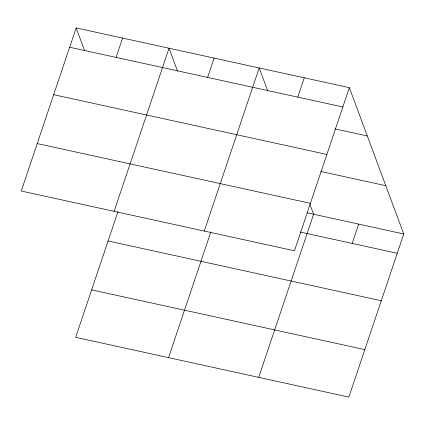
<?xml version="1.0" encoding="UTF-8"?>
<svg xmlns="http://www.w3.org/2000/svg" width="425" height="425" viewBox="0 0 425 425"><rect width="100%" height="100%" fill="white"/><g stroke="black" fill="none" stroke-linecap="round" stroke-linejoin="round"><path stroke-width="0.64" d="M76.144 27.917L21.25 191.032L294.445 250.782L349.339 87.672L76.144 27.917L84.66 50.819M116.089 57.391L122.586 38.075M114.134 211.347L169.028 48.232L177.549 71.134M117.959 211.639L75.661 337.328L348.856 397.083L403.75 233.968L349.339 87.672M207.607 77.408L214.11 58.092M204.292 231.067L259.186 67.952L267.702 90.854M168.55 357.648L210.848 231.954M297.76 97.123L304.263 77.812M258.703 377.363L313.597 214.248L309.91 204.345M352.171 243.424L358.673 224.108M69.642 47.233L342.837 106.983M335.097 128.908L367.296 135.947M53.672 94.685L326.868 154.44M320.753 171.466L385.794 185.688M37.219 143.576L310.415 203.331M307.158 212.84L403.75 233.968M300.013 232.013L397.253 253.284M108.083 240.986L381.278 300.735M91.63 289.877L364.825 349.626"/></g></svg>
